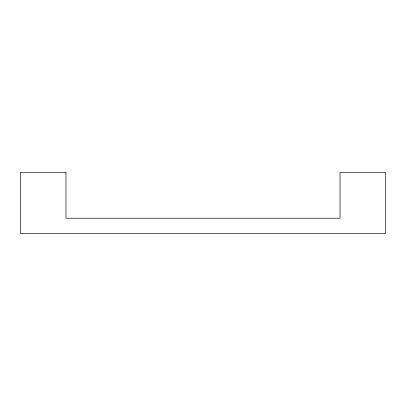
<?xml version="1.0" encoding="UTF-8"?>
<svg xmlns="http://www.w3.org/2000/svg" width="406" height="406" viewBox="0 0 406 406"><rect width="100%" height="100%" fill="white"/><g stroke="black" fill="none" stroke-linecap="round" stroke-linejoin="round"><path stroke-width="0.61" d="M65.975 172.55L20.3 172.55L20.3 233.45L385.7 233.45L385.7 172.55L340.025 172.55L340.025 218.225L65.975 218.225L65.975 172.55"/></g></svg>
